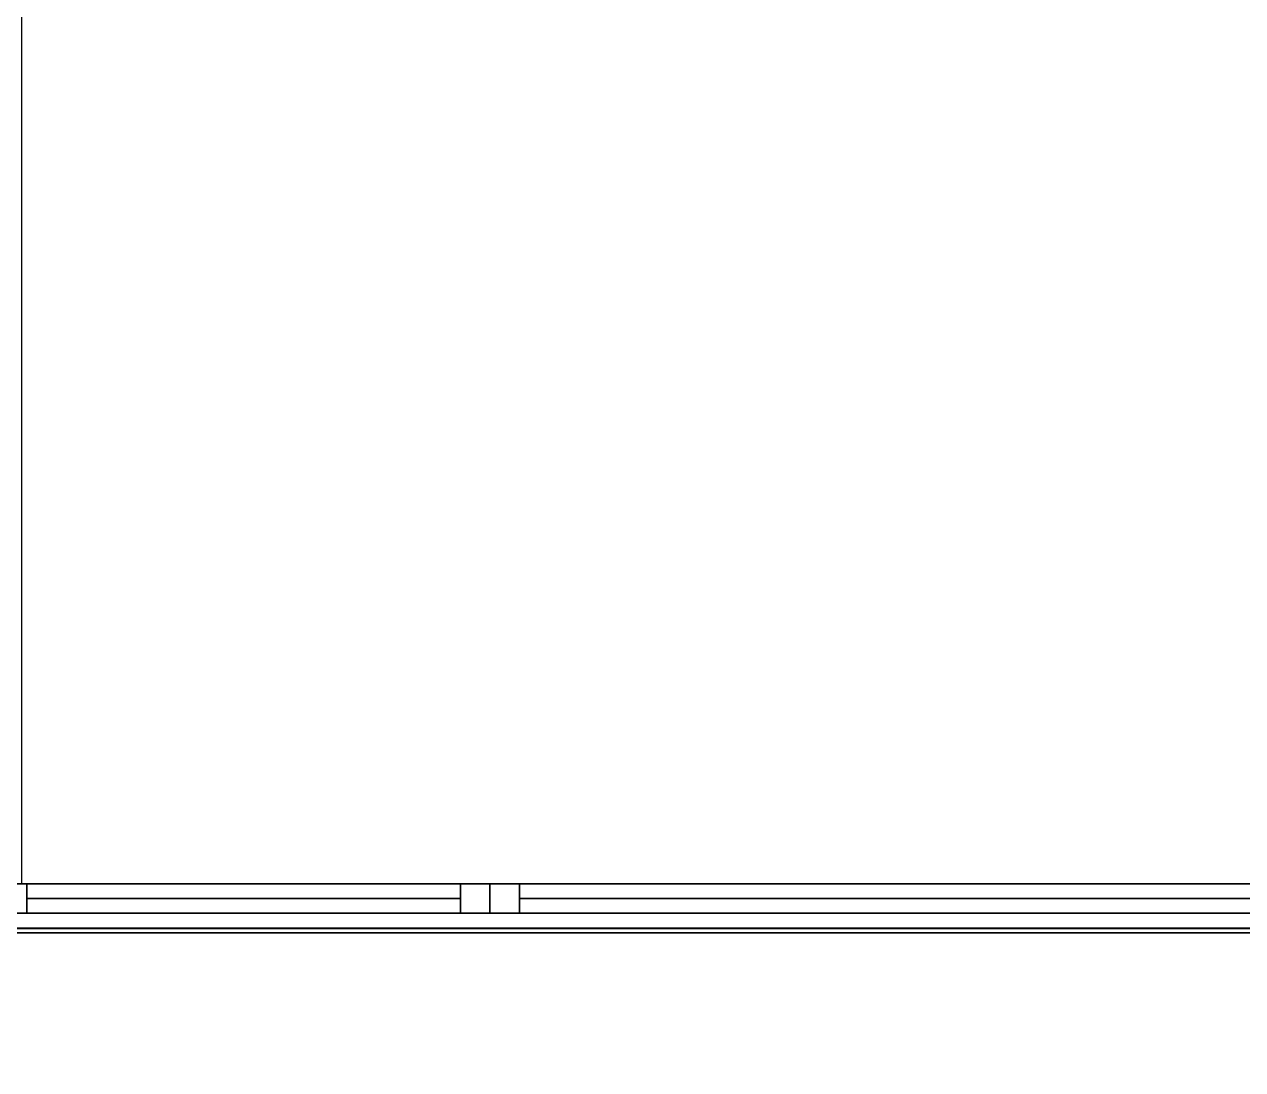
# Model space of a CAD drawing. Header units: metres. Extents: x 0 to 34.6, y -10.7 to 20.6.
# Drawn here: x 25.055 to 27.528, y 2.123 to 4.245 of the extents above; entities that cross this region are included whole.
import ezdxf

# ---------------------------------------------------------------- set-up
doc = ezdxf.new("R2010")
doc.units = ezdxf.units.M
doc.header["$MEASUREMENT"] = 0
doc.layers.get('0').update_dxf_attribs({"linetype": 'CONTINUOUS'})
doc.layers.add('PYDXF', color=90, linetype='CONTINUOUS')

msp = doc.modelspace()

# ---------------------------------------------------------------- linework, layer by layer
for points in [[(25, 2.44, 0.1), (25, 2.5, 0.1), (25.06, 2.5, 0.1), (25.06, 2.44, 0.1)], [(25.06, 2.5, 0.1), (25, 2.5, 0.1), (25, 2.5, 0.1), (25.06, 2.5, 0.1)], [(25.06, 2.5, 0.1), (25, 2.5, 0.1), (25, 2.5, 0.1), (25.06, 2.5, 0.1)], [(25, 2.44, 0.1), (25.06, 2.44, 0.1), (25.06, 2.5, 0.1), (25, 2.5, 0.1)], [(25.06, 2.5, 0.1), (25, 2.5, 0.1), (25, 2.5, 0.1), (25.06, 2.5, 0.1)], [(25.05, 2.5, 0.1), (29.7, 2.5, 0.1), (29.7, 2.5, 0.1), (25.05, 2.5, 0.1)], [(25.06, 2.44, 0.1), (25.06, 2.5, 0.1), (25.94, 2.5, 0.1), (25.94, 2.44, 0.1)], [(25.06, 2.44, 0.1), (25.94, 2.44, 0.1), (25.94, 2.5, 0.1), (25.06, 2.5, 0.1)], [(25.94, 2.5, 0.1), (25.06, 2.5, 0.1), (25.06, 2.5, 0.1), (25.94, 2.5, 0.1)], [(25.06, 2.44, 0.1), (25.06, 2.5, 0.1), (25.06, 2.5, 0.1), (25.06, 2.44, 0.1)], [(25.94, 2.5, 0.1), (25.06, 2.5, 0.1), (25.06, 2.44, 0.1), (25.94, 2.44, 0.1)], [(25.94, 2.44, 0.1), (25.06, 2.44, 0.1), (25.06, 2.5, 0.1), (25.94, 2.5, 0.1)], [(25.94, 2.5, 0.1), (25.06, 2.5, 0.1), (25.06, 2.5, 0.1), (25.94, 2.5, 0.1)], [(25.94, 2.44, 0.1), (25.94, 2.5, 0.1), (26, 2.5, 0.1), (26, 2.44, 0.1)], [(26, 2.5, 0.1), (25.94, 2.5, 0.1), (25.94, 2.5, 0.1), (26, 2.5, 0.1)], [(26, 2.5, 0.1), (25.94, 2.5, 0.1), (25.94, 2.5, 0.1), (26, 2.5, 0.1)], [(25.94, 2.5, 0.1), (25.94, 2.44, 0.1), (25.94, 2.44, 0.1), (25.94, 2.5, 0.1)], [(26, 2.5, 0.1), (25.94, 2.5, 0.1), (25.94, 2.5, 0.1), (26, 2.5, 0.1)], [(25.94, 2.44, 0.1), (26, 2.44, 0.1), (26, 2.5, 0.1), (25.94, 2.5, 0.1)], [(26, 2.44, 0.1), (26, 2.5, 0.1), (26.06, 2.5, 0.1), (26.06, 2.44, 0.1)], [(26.06, 2.5, 0.1), (26, 2.5, 0.1), (26, 2.5, 0.1), (26.06, 2.5, 0.1)], [(26, 2.5, 0.1), (26, 2.44, 0.1), (26, 2.44, 0.1), (26, 2.5, 0.1)], [(26, 2.5, 0.1), (26, 2.44, 0.1), (26, 2.44, 0.1), (26, 2.5, 0.1)], [(26.06, 2.5, 0.1), (26, 2.5, 0.1), (26, 2.5, 0.1), (26.06, 2.5, 0.1)], [(26, 2.44, 0.1), (26.06, 2.44, 0.1), (26.06, 2.5, 0.1), (26, 2.5, 0.1)], [(26, 2.5, 0.1), (26, 2.44, 0.1), (26, 2.44, 0.1), (26, 2.5, 0.1)], [(26.06, 2.5, 0.1), (26, 2.5, 0.1), (26, 2.5, 0.1), (26.06, 2.5, 0.1)], [(26, 2.44, 0.1), (26, 2.5, 0.1), (26, 2.5, 0.1), (26, 2.44, 0.1)], [(26, 2.44, 0.1), (26, 2.5, 0.1), (26, 2.5, 0.1), (26, 2.44, 0.1)], [(26, 2.44, 0.1), (26, 2.5, 0.1), (26, 2.5, 0.1), (26, 2.44, 0.1)], [(26.06, 2.44, 0.1), (26.06, 2.5, 0.1), (29.7, 2.5, 0.1), (29.7, 2.44, 0.1)], [(26.06, 2.44, 0.1), (29.7, 2.44, 0.1), (29.7, 2.5, 0.1), (26.06, 2.5, 0.1)], [(29.7, 2.5, 0.1), (26.06, 2.5, 0.1), (26.06, 2.5, 0.1), (29.7, 2.5, 0.1)], [(26.06, 2.44, 0.1), (26.06, 2.5, 0.1), (26.06, 2.5, 0.1), (26.06, 2.44, 0.1)], [(29.7, 2.5, 0.1), (26.06, 2.5, 0.1), (26.06, 2.44, 0.1), (29.7, 2.44, 0.1)], [(29.7, 2.44, 0.1), (26.06, 2.44, 0.1), (26.06, 2.5, 0.1), (29.7, 2.5, 0.1)], [(29.7, 2.5, 0.1), (26.06, 2.5, 0.1), (26.06, 2.5, 0.1), (29.7, 2.5, 0.1)], [(25.06, 2.47, 0.1), (25.94, 2.47, 0.1), (25.94, 2.47, 0.1), (25.06, 2.47, 0.1)], [(26.06, 2.47, 0.1), (29.7, 2.47, 0.1), (29.7, 2.47, 0.1), (26.06, 2.47, 0.1)], [(25, 2.44, 0.1), (25.06, 2.44, 0.1), (25.06, 2.44, 0.1), (25, 2.44, 0.1)], [(25, 2.44, 0.1), (25.06, 2.44, 0.1), (25.06, 2.44, 0.1), (25, 2.44, 0.1)], [(25, 2.44, 0.1), (25.06, 2.44, 0.1), (25.06, 2.44, 0.1), (25, 2.44, 0.1)], [(25.06, 2.44, 0.1), (25.94, 2.44, 0.1), (25.94, 2.44, 0.1), (25.06, 2.44, 0.1)], [(25.94, 2.44, 0.1), (25.06, 2.44, 0.1), (25.06, 2.44, 0.1), (25.94, 2.44, 0.1)], [(25.94, 2.44, 0.1), (26, 2.44, 0.1), (26, 2.44, 0.1), (25.94, 2.44, 0.1)], [(25.94, 2.44, 0.1), (26, 2.44, 0.1), (26, 2.44, 0.1), (25.94, 2.44, 0.1)], [(25.94, 2.44, 0.1), (26, 2.44, 0.1), (26, 2.44, 0.1), (25.94, 2.44, 0.1)], [(26, 2.44, 0.1), (26.06, 2.44, 0.1), (26.06, 2.44, 0.1), (26, 2.44, 0.1)], [(26, 2.44, 0.1), (26.06, 2.44, 0.1), (26.06, 2.44, 0.1), (26, 2.44, 0.1)], [(26, 2.44, 0.1), (26.06, 2.44, 0.1), (26.06, 2.44, 0.1), (26, 2.44, 0.1)], [(26.06, 2.44, 0.1), (29.7, 2.44, 0.1), (29.7, 2.44, 0.1), (26.06, 2.44, 0.1)], [(29.7, 2.44, 0.1), (26.06, 2.44, 0.1), (26.06, 2.44, 0.1), (29.7, 2.44, 0.1)], [(1.9, 2.4, 2.55), (29.75, 2.4, 2.55), (29.76, 2.41, 2.55), (1.91, 2.41, 2.55)], [(29.75, 2.4, 2.55), (1.9, 2.4, 2.55), (1.91, 2.41, 2.55), (29.76, 2.41, 2.55)], [(1.9, 2.4, 2.55), (29.75, 2.4, 2.55), (29.75, 2.4, 2.55), (1.9, 2.4, 2.55)], [(1.9, 2.4, 0.1), (1.9, 2.4, 0.1), (29.75, 2.4, 0.1)], [(1.91, 2.41, 2.55), (29.76, 2.41, 2.55), (29.76, 2.41, 2.55), (1.91, 2.41, 2.55)]]:
    msp.add_3dface(points)
at = {"layer": 'PYDXF', "linetype": 'Continuous', "elevation": 0.1}
for points in [[(25.05, 8.2), (29.7, 8.2), (29.7, 2.5), (25.05, 2.5)], [(29.76, 2.41), (29.76, 0.29), (0.24, 0.29), (0.24, 7.3622), (1.91, 7.3622), (1.9, 2.4)]]:
    msp.add_lwpolyline(points, close=True, dxfattribs=at)

doc.saveas('drawing.dxf')
